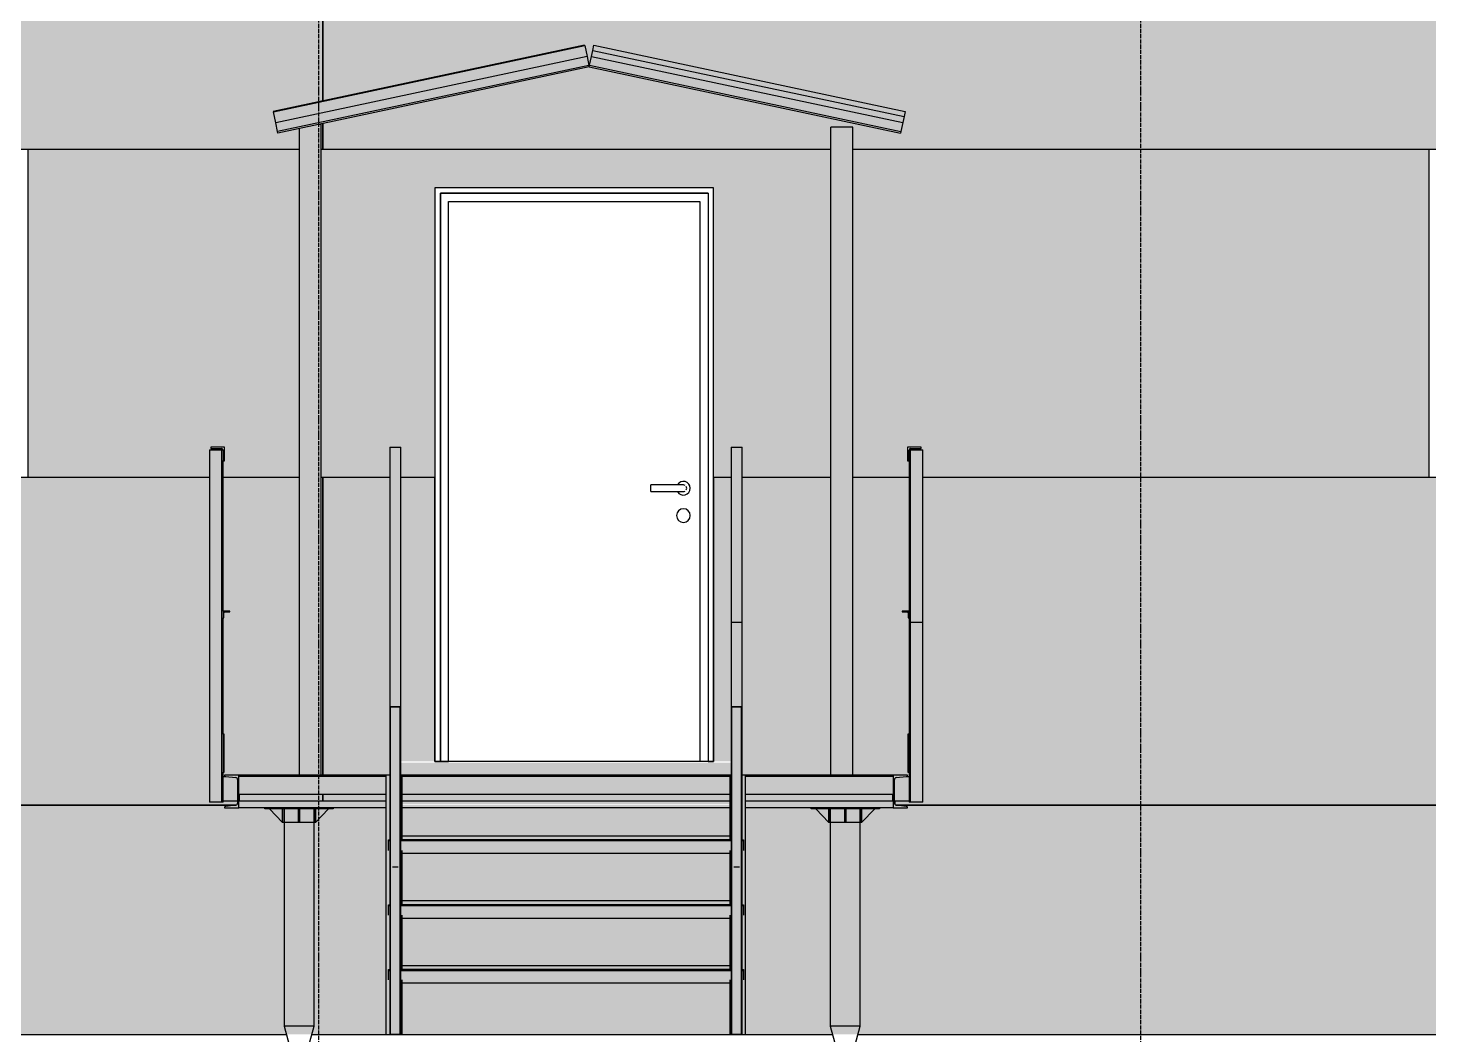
# Model space of a CAD drawing. Header units: millimetres. Extents: x 2162 to 93478, y -2737 to 52379.
# Drawn here: x 47127 to 52257, y 43686 to 47372 of the extents above; entities that cross this region are included whole.
import ezdxf

# ---------------------------------------------------------------- set-up
doc = ezdxf.new("R2010")
doc.units = ezdxf.units.MM
for name, pattern in [('Штрих 2 х 1 мм', [3, 2, -1]), ('Штрихпунктир 15 х 2 х 2 мм', [19, 15, -2, 0, -2]), ('Штрихпунктирная', [30, 25, -2.25, 0.5, -2.25])]:
    doc.linetypes.add(name, pattern=pattern)
doc.layers.add('Axes', color=40, linetype='Штрихпунктирная')
doc.layers.add('Door', color=7, linetype='Continuous', lineweight=18)
doc.layers.add('Wall', color=5, linetype='Continuous', lineweight=9)

msp = doc.modelspace()

# ---------------------------------------------------------------- hatches: boundary and pattern name
at = {"true_color": 0xecece7}
h = msp.add_hatch(color=254, dxfattribs=at)
h.dxf.hatch_style = 1
h.paths.add_polyline_path([(57150.1, 47867.6), (6124, 47867.6), (6124, 46927.6), (9899.9, 46927.6), (10799.9, 46927.6), (57150.1, 46927.6)])
at = {"true_color": 0x61993b}
h = msp.add_hatch(color=85, dxfattribs=at)
h.dxf.hatch_style = 1
h.paths.add_polyline_path([(48200.8, 47019.6), (48120.8, 47019.8), (48120.8, 44638.2), (48200.8, 44638)])
h = msp.add_hatch(color=85, dxfattribs=at)
h.dxf.hatch_style = 1
h.paths.add_polyline_path([(50147.1, 47029.8), (50067.1, 47029.9), (50067.1, 44637.8), (50147.1, 44637.6)])
at = {"true_color": 0xecece7}
h = msp.add_hatch(color=254, dxfattribs=at)
h.dxf.hatch_style = 1
h.paths.add_polyline_path([(50067.1, 46927.6), (48206.6, 46927.6), (48200.8, 46927.6), (48200.8, 45727.6), (48206.6, 45727.6), (48451.9, 45727.6), (48451.9, 45823.6), (48451.9, 45837.6), (48491.9, 45837.6), (48491.9, 45823.6), (48491.9, 45727.6), (48617.1, 45727.6), (48617.1, 46787.6), (49637.1, 46787.6), (49637.1, 45727.6), (49701.9, 45727.6), (49701.9, 45823.6), (49701.9, 45837.6), (49741.9, 45837.6), (49741.9, 45823.6), (49741.9, 45727.6), (50067.1, 45727.6)])
h.paths.add_polyline_path([(50067.1, 45727.6), (49741.9, 45727.6), (49741.9, 45823.6), (49741.9, 45837.6), (49701.9, 45837.6), (49701.9, 45823.6), (49701.9, 45727.6), (49637.1, 45727.6), (49637.1, 44687.6), (50067.1, 44687.6)])
h.paths.add_polyline_path([(51202.1, 46927.6), (50147.1, 46927.6), (50147.1, 44687.6), (51202.1, 44687.6)])
h.paths.add_polyline_path([(50328.1, 45237.6), (50353.1, 45237.6), (50353.1, 45789.4, -0.414214), (50351.3, 45787.6), (50348.1, 45787.6), (50348.1, 45837.6), (50398.1, 45837.6), (50398.1, 45834.4, -0.414214), (50396.3, 45832.6), (50358.6, 45832.6, 0.414214), (50353.1, 45827.1), (50353.1, 45789.4), (50353.1, 45237.6), (50353.1, 45212.6), (50350.1, 45212.6), (50350.1, 45231.1, 0.414214), (50346.6, 45234.6), (50328.1, 45234.6)], flags=16)
h.paths.add_polyline_path([(48617.1, 45727.6), (48491.9, 45727.6), (48491.9, 45823.6), (48491.9, 45837.6), (48451.9, 45837.6), (48451.9, 45823.6), (48451.9, 45727.6), (48206.6, 45727.6), (48206.6, 44687.6), (48617.1, 44687.6)])
h.paths.add_polyline_path([(48120.8, 46927.6), (47127.1, 46927.6), (47127.1, 45727.6), (46227.1, 45727.6), (45182.1, 45727.6), (45182.1, 44687.6), (48120.8, 44687.6)])
h.paths.add_polyline_path([(47847.6, 45234.6, 0.414214), (47844.1, 45231.1), (47844.1, 45212.6), (47841.1, 45212.6), (47841.1, 45237.6), (47841.1, 45789.4), (47841.1, 45827.1, 0.414214), (47835.6, 45832.6), (47796.1, 45832.6), (47796.1, 45837.6), (47846.1, 45837.6), (47846.1, 45787.6), (47841.1, 45787.6), (47841.1, 45237.6), (47866.1, 45237.6), (47866.1, 45234.6)], flags=16)
h = msp.add_hatch(color=254, dxfattribs=at)
h.dxf.hatch_style = 1
h.paths.add_polyline_path([(57150.1, 46927.6), (54226.6, 46927.6), (54212.1, 46927.6), (54212.1, 45727.6), (54226.6, 45727.6), (57150.1, 45727.6)])
h.paths.add_polyline_path([(54212.1, 46927.6), (53157.1, 46927.6), (53157.1, 45727.6), (54212.1, 45727.6)])
h.paths.add_polyline_path([(52257.1, 46927.6), (51202.1, 46927.6), (51202.1, 45727.6), (52257.1, 45727.6)])
h.paths.add_polyline_path([(46227.1, 46927.6), (45182.1, 46927.6), (45182.1, 45727.6), (46227.1, 45727.6)])
h = msp.add_hatch(color=254, dxfattribs=at)
h.dxf.hatch_style = 1
h.paths.add_polyline_path([(48120.8, 46927.6), (47127.1, 46927.6), (47127.1, 45727.6), (47791.1, 45727.6), (47791.1, 45827.6), (47792.9, 45827.6), (47797.9, 45832.6, -0.414214), (47796.1, 45834.4), (47796.1, 45837.6), (47846.1, 45837.6), (47846.1, 45787.6), (47845.5, 45727.6), (48120.8, 45727.6)])
h = msp.add_hatch(color=254, dxfattribs=at)
h.dxf.hatch_style = 1
h.paths.add_polyline_path([(51202.1, 46927.6), (50147.1, 46927.6), (50147.1, 45727.6), (50353.1, 45727.6), (50353.1, 45787.6), (50348.1, 45787.6), (50348.1, 45837.6), (50398.1, 45837.6), (50398.1, 45834.4, -0.414214), (50396.3, 45832.6), (50401.3, 45827.6), (50403.1, 45827.6), (50403.1, 45727.6), (51202.1, 45727.6)])
h.paths.add_polyline_path([(51202.1, 45727.6), (50403.1, 45727.6), (50403.1, 44687.6), (51202.1, 44687.6)])
h.paths.add_polyline_path([(51202.1, 44687.6), (50403.1, 44687.6), (50403.1, 44537.6), (50401.3, 44537.6), (50363.6, 44537.6), (50358.1, 44537.6), (50356.3, 44537.6), (50353.1, 44537.6), (50353.1, 44542.6), (50301.1, 44542.6), (50301.1, 44530.5, 0.35523), (50310.1, 44527.6), (51202.1, 44527.6)])
at = {"true_color": 0x9b9b9b}
h = msp.add_hatch(dxfattribs=at)
h.set_pattern_fill('ANGLE', color=253, scale=100)
h.set_pattern_definition([(0, (712840.5, 215630.3), (0, 698.5), [508, -190.5]), (90, (712840.5, 215630.3), (-698.5, 4e-14), [508, -190.5])])
h.paths.add_polyline_path([(48491.9, 45823.6), (48489.9, 45823.6), (48489.9, 45837.6), (48453.9, 45837.6), (48453.9, 45823.6), (48451.9, 45823.6), (48451.9, 44887.6), (48491.9, 44887.6)])
h.paths.add_polyline_path([(49739.9, 45837.6), (49703.9, 45837.6), (49703.9, 45823.6), (49701.9, 44887.6), (49741.9, 44887.6), (49741.9, 45823.6)])
h.paths.add_polyline_path([(47836.1, 45827.6), (47830.6, 45827.6), (47791.1, 45827.6), (47791.1, 44687.6), (47836.1, 44687.6)])
h.paths.add_polyline_path([(50403.1, 45827.6), (50401.3, 45827.6), (50363.6, 45827.6), (50358.1, 45827.6), (50358.1, 44687.6), (50403.1, 44687.6)])
at = {"true_color": 0x61993b}
h = msp.add_hatch(color=85, dxfattribs=at)
h.dxf.hatch_style = 1
h.paths.add_polyline_path([(47836.1, 45586.9), (47836.1, 45827.6), (47791.1, 45827.6), (47791.1, 44537.6), (47836.1, 44537.6)])
h.paths.add_polyline_path([(48489.9, 45837.6), (48453.9, 45837.6), (48453.9, 45582.8), (48451.9, 44527.3), (48491.9, 44527.3), (48491.9, 45582.8)])
h = msp.add_hatch(color=85, dxfattribs=at)
h.dxf.hatch_style = 1
h.paths.add_polyline_path([(49741.9, 45562.1), (49739.9, 45562.1), (49739.9, 45837.6), (49703.9, 45837.6), (49703.9, 45562.1), (49701.9, 44527.9), (49741.9, 44527.9)])
h.paths.add_polyline_path([(50403.1, 45566.1), (50403.1, 45827.6), (50358.1, 45827.6), (50358.1, 45566.1), (50358.1, 44537.6), (50403.1, 44537.6)])
at = {"true_color": 0xecece7}
h = msp.add_hatch(color=254, dxfattribs=at)
h.dxf.hatch_style = 1
h.paths.add_polyline_path([(47791.1, 45727.6), (47127.1, 45727.6), (46227.1, 45727.6), (45182.1, 45727.6), (45182.1, 44687.6), (47791.1, 44687.6)])
h.paths.add_polyline_path([(47791.1, 44687.6), (45182.1, 44687.6), (45182.1, 44527.6), (47889.5, 44527.6, 0.310096), (47894.3, 44534.6), (47894.3, 44542.6), (47841.1, 44542.6), (47841.1, 44537.6), (47837.9, 44537.6), (47836.1, 44537.6), (47830.6, 44537.6), (47792.9, 44537.6), (47791.1, 44537.6)])
h = msp.add_hatch(color=254, dxfattribs=at)
h.dxf.hatch_style = 1
h.paths.add_polyline_path([(54212.1, 45727.6), (53157.1, 45727.6), (52257.1, 45727.6), (51202.1, 45727.6), (51202.1, 44687.6), (54212.1, 44687.6)])
h.paths.add_polyline_path([(57150.1, 45727.6), (54226.6, 45727.6), (54226.6, 44687.6), (57150.1, 44687.6)])
h.paths.add_polyline_path([(57150.1, 44687.6), (54226.6, 44687.6), (54226.6, 44527.6), (57150.1, 44527.6)])
h.paths.add_polyline_path([(54212.1, 44687.6), (51202.1, 44687.6), (51202.1, 44527.6), (54212.1, 44527.6)])
h = msp.add_hatch(color=254, dxfattribs=at)
h.dxf.hatch_style = 1
h.paths.add_polyline_path([(48120.8, 44687.6), (47845.1, 44687.6), (47845.1, 44647.6), (47841.1, 44647.6), (47841.1, 44632.6), (47849.7, 44632.6), (47849.7, 44632.6, -0.379651), (47847.1, 44635.6), (47847.1, 44637.6), (47899.1, 44637.6), (47899.1, 44638), (48120.8, 44638)])
h.paths.add_polyline_path([(48451.9, 44687.6), (48206.6, 44687.6), (48206.6, 44638), (48451.9, 44638)])
h.paths.add_polyline_path([(47894.3, 44620.6, 0.379651), (47887.6, 44628.1), (47849.7, 44632.6), (47841.1, 44632.6), (47841.1, 44542.6), (47894.3, 44542.6)])
h.paths.add_polyline_path([(47841.1, 44647.6), (47841.1, 44687.6), (47836.1, 44687.6), (47836.1, 44537.6), (47837.9, 44537.6), (47841.1, 44537.6)])
h.paths.add_polyline_path([(47845.1, 44687.6), (47841.1, 44687.6), (47841.1, 44647.6), (47845.1, 44647.6)], flags=17)
at = {"true_color": 0x61993b}
h = msp.add_hatch(color=85, dxfattribs=at)
h.dxf.hatch_style = 1
h.paths.add_polyline_path([(49699.9, 44682.3), (48494, 44682.3), (48494, 44529.7), (49699.9, 44529.7)])
at = {"true_color": 0xecece7}
h = msp.add_hatch(color=254, dxfattribs=at)
h.dxf.hatch_style = 1
h.paths.add_polyline_path([(50353.1, 44632.6), (50344.4, 44632.6), (50306.5, 44628.1, 0.379651), (50299.9, 44620.6), (50299.9, 44542.6), (50353.1, 44542.6)])
h.paths.add_polyline_path([(50349.1, 44687.6), (50147.1, 44687.6), (50147.1, 44638), (50295.1, 44638), (50347.1, 44637.6), (50347.1, 44635.6, -0.379651), (50344.4, 44632.6), (50344.4, 44632.6), (50353.1, 44632.6), (50353.1, 44647.6), (50349.1, 44647.6)])
h.paths.add_polyline_path([(50067.1, 44687.6), (49741.9, 44687.6), (49741.9, 44638), (50067.1, 44638)])
at = {"true_color": 0x61993b}
h = msp.add_hatch(color=85, dxfattribs=at)
h.dxf.hatch_style = 1
h.paths.add_polyline_path([(48192.1, 44637.6), (47899.1, 44637.6), (47847.1, 44637.6), (47847.1, 44635.6, 0.379651), (47849.7, 44632.6), (47887.6, 44628.1, -0.379651), (47894.3, 44620.6), (47894.3, 44534.6, -0.379651), (47887.6, 44527.2), (47849.7, 44522.6, 0.379651), (47847.1, 44519.6), (47847.1, 44517.6), (47899.1, 44517.6), (48192.1, 44517.6)])
h.paths.add_polyline_path([(48438.9, 44633.1), (48192.1, 44633.1), (48192.1, 44567.6), (48438.9, 44567.6)])
h.paths.add_polyline_path([(48206.6, 44567.6), (48192.1, 44567.6), (48192.1, 44542.6), (48206.6, 44542.6)])
h.paths.add_polyline_path([(48438.9, 44567.6), (48206.6, 44567.6), (48206.6, 44542.6), (48438.9, 44542.6)])
h = msp.add_hatch(color=85, dxfattribs=at)
h.dxf.hatch_style = 1
h.paths.add_polyline_path([(48453.1, 44527.5), (48453.1, 44638.5), (48438.9, 44638.5), (48438.9, 44527.5)])
h = msp.add_hatch(color=85, dxfattribs=at)
h.dxf.hatch_style = 1
h.paths.add_polyline_path([(50295.1, 44636.5), (49742.8, 44636.5), (49742.8, 44565.5), (50295.1, 44565.5)])
h.paths.add_polyline_path([(50294.1, 44565.5), (49742.3, 44565.5), (49742.3, 44528), (50294.1, 44528)])
h = msp.add_hatch(color=85, dxfattribs=at)
h.dxf.hatch_style = 1
h.paths.add_polyline_path([(50344.4, 44632.6, 0.379651), (50347.1, 44635.6), (50347.1, 44637.6), (50295.1, 44637.6), (50295.1, 44635.8), (50295.1, 44635.1), (50295.1, 44517.6), (50347.1, 44517.6), (50347.1, 44519.6, 0.379651), (50344.4, 44522.6), (50306.5, 44527.2, -0.379651), (50299.9, 44534.6), (50299.9, 44620.6, -0.379651), (50306.5, 44628.1)])
h = msp.add_hatch(color=85, dxfattribs=at)
h.dxf.hatch_style = 1
h.paths.add_polyline_path([(48438.7, 44542), (48192, 44542), (48192, 44527.8), (48438.7, 44527.8)])
h = msp.add_hatch(color=85, dxfattribs=at)
h.dxf.hatch_style = 1
h.paths.add_polyline_path([(54212.1, 44527.6), (45182.1, 44527.6), (45182.1, 43687.6), (54212.1, 43687.6)])
h.paths.add_polyline_path([(57217.1, 44527.6), (54226.6, 44527.6), (54212.1, 44527.6), (54212.1, 43687.6), (57217.1, 43687.6)])
h.paths.add_polyline_path([(60342.1, 44527.6), (57217.1, 44527.6), (57217.1, 43687.6), (60342.1, 43687.6)])
h.paths.add_polyline_path([(60462.5, 44527.6), (60342.1, 44527.6), (60342.1, 43687.6), (60462.5, 43687.6)])
h.paths.add_polyline_path([(45182.1, 44527.6), (42186.6, 44527.6), (5937, 44527.6), (5937, 43687.6), (45182.1, 43687.6)])
at = {"layer": 'Wall', "true_color": 0x61993b}
h = msp.add_hatch(color=85, dxfattribs=at)
h.dxf.hatch_style = 1
h.paths.add_polyline_path([(49174.1, 47267.6), (49165.5, 47308.2), (48025.5, 47065.9), (48034.1, 47025.3)])
h.paths.add_polyline_path([(49180.9, 47235.8), (49174.1, 47267.6), (48034.1, 47025.3), (48040.9, 46993.5)])
h.paths.add_polyline_path([(49182.1, 47229.9), (49180.9, 47235.8), (48040.9, 46993.5), (48042.1, 46987.6)])
h = msp.add_hatch(color=85, dxfattribs=at)
h.dxf.hatch_style = 1
h.paths.add_polyline_path([(49190.3, 47268.3), (49183.5, 47236.3), (50323.5, 46994), (50330.3, 47026)])
h.paths.add_polyline_path([(49195, 47290.3), (49190.3, 47268.3), (50330.3, 47026), (50335, 47048)])
h.paths.add_polyline_path([(49199, 47309.2), (49195, 47290.6), (50335, 47048.3), (50339, 47066.8)])
h.paths.add_polyline_path([(49183.5, 47236.3), (49182.1, 47229.9), (50322.1, 46987.6), (50323.5, 46994)])

# ---------------------------------------------------------------- linework, layer by layer
for p, q in [((48206.6, 47105.4), (48206.6, 47867.6)), ((48206.6, 47867.6), (48206.6, 47105.4)), ((49165.3, 47309.2), (48025.3, 47066.8)), ((48025.5, 47065.9), (49165.5, 47308.2)), ((49165.5, 47308.2), (49174.1, 47267.6)), ((49195, 47290.6), (49199, 47309.2)), ((49199, 47309.2), (50339, 47066.8)), ((49174.1, 47267.6), (48034.1, 47025.3)), ((49174.1, 47267.6), (49180.9, 47235.8)), ((49183.5, 47236.3), (49190.3, 47268.3)), ((49190.3, 47268.3), (49195, 47290.3)), ((49190.3, 47268.3), (50330.3, 47026)), ((49195, 47290.3), (49195, 47290.6)), ((49195, 47290.6), (50335, 47048.3)), ((49195, 47290.3), (50335, 47048)), ((49180.9, 47235.8), (48040.9, 46993.5)), ((49182.1, 47229.9), (48042.1, 46987.6)), ((49180.9, 47235.8), (49182.1, 47229.9)), ((49182.1, 47229.9), (49183.5, 47236.3)), ((49182.1, 47229.9), (50322.1, 46987.6)), ((49183.5, 47236.3), (50323.5, 46994)), ((48034.1, 47025.3), (48025.5, 47065.9)), ((50335, 47048), (50330.3, 47026)), ((50339, 47066.8), (50335, 47048.3)), ((50335, 47048.3), (50335, 47048)), ((48040.9, 46993.5), (48034.1, 47025.3)), ((48042.1, 46987.6), (48040.9, 46993.5)), ((48120.8, 44637.6), (48120.8, 47004.3)), ((48200.8, 47019.2), (48190.5, 47019.2)), ((48200.8, 44637.6), (48200.8, 47019.2)), ((48206.6, 46927.6), (48206.6, 47022.6)), ((48206.6, 47022.6), (48206.6, 46927.6)), ((50067.1, 44637.6), (50067.1, 47010)), ((50147.1, 47010), (50067.1, 47010)), ((50147.1, 44637.6), (50147.1, 47010)), ((50323.5, 46994), (50322.1, 46987.6)), ((50330.3, 47026), (50323.5, 46994)), ((47127.1, 46927.6), (46227.1, 46927.6)), ((47127.1, 45727.6), (47127.1, 46927.6)), ((48120.8, 46927.6), (47127.1, 46927.6)), ((48120.8, 46927.6), (47127.1, 46927.6)), ((50067.1, 46927.6), (48200.8, 46927.6)), ((48206.6, 46927.6), (48200.8, 46927.6)), ((50067.1, 46927.6), (48206.6, 46927.6)), ((52257.1, 46927.6), (50147.1, 46927.6)), ((52257.1, 46927.6), (50147.1, 46927.6)), ((52257.1, 46927.6), (52257.1, 45727.6)), ((53157.1, 46927.6), (52257.1, 46927.6)), ((49637.1, 46787.6), (48617.1, 46787.6)), ((48617.1, 46787.6), (48617.1, 45727.6)), ((49637.1, 46787.6), (48617.1, 46787.6)), ((48617.1, 46787.6), (48617.1, 44687.6)), ((49637.1, 45727.6), (49637.1, 46787.6)), ((49637.1, 44687.6), (49637.1, 46787.6)), ((48637.1, 44687.6), (48637.1, 46767.6)), ((48637.1, 46767.6), (49617.1, 46767.6)), ((49617.1, 46767.6), (48637.1, 46767.6)), ((48637.1, 46767.6), (48637.1, 44687.6)), ((48667.1, 46737.6), (49587.1, 46737.6)), ((48667.1, 44687.6), (48667.1, 46737.6)), ((49587.1, 46737.6), (49587.1, 44687.6)), ((49617.1, 46767.6), (49617.1, 44687.6)), ((49617.1, 46767.6), (49617.1, 44687.6)), ((47791.1, 45827.6), (47792.9, 45827.6)), ((47836.1, 45827.6), (47837.9, 45827.6)), ((50358.1, 45827.6), (50363.6, 45827.6)), ((46227.1, 45727.6), (47127.1, 45727.6)), ((47127.1, 45727.6), (47791.3, 45727.6)), ((47127.1, 45727.6), (47791.3, 45727.6)), ((47841.1, 45727.6), (48120.8, 45727.6)), ((47841.1, 45727.6), (48120.8, 45727.6)), ((48200.8, 45727.6), (48451.9, 45727.6)), ((48200.8, 45727.6), (48206.6, 45727.6)), ((48206.6, 45727.6), (48206.6, 44638)), ((48206.6, 44638), (48206.6, 45727.6)), ((48206.6, 45727.6), (48451.9, 45727.6)), ((48491.9, 45727.6), (48617.1, 45727.6)), ((48491.9, 45727.6), (48617.1, 45727.6)), ((48617.1, 44687.6), (48617.1, 45727.6)), ((49637.1, 45727.6), (49701.9, 45727.6)), ((49637.1, 45727.6), (49701.9, 45727.6)), ((49637.1, 45727.6), (49637.1, 44687.6)), ((49741.9, 45727.6), (50067.1, 45727.6)), ((49741.9, 45727.6), (50067.1, 45727.6)), ((50147.1, 45727.6), (50353.1, 45727.6)), ((50147.1, 45727.6), (50353.1, 45727.6)), ((50402.8, 45727.6), (52257.1, 45727.6)), ((50402.8, 45727.6), (52257.1, 45727.6)), ((52257.1, 45727.6), (53157.1, 45727.6)), ((49507.1, 45699.6), (49407.1, 45699.6)), ((49407.1, 45687.6), (49407.1, 45699.6)), ((49407.1, 45675.6), (49407.1, 45687.6)), ((49407.1, 45675.6), (49507.1, 45675.6)), ((48491.9, 44887.6), (48451.9, 44887.6)), ((49741.9, 44887.6), (49701.9, 44887.6)), ((49637.1, 44687.6), (48617.1, 44687.6)), ((48617.1, 44687.6), (48637.1, 44687.6)), ((48637.1, 44687.6), (48667.1, 44687.6)), ((49617.1, 44687.6), (49587.1, 44687.6)), ((49617.1, 44687.6), (49637.1, 44687.6)), ((47899.1, 44635.1), (47899.1, 44635.8)), ((47836.1, 44537.6), (47830.6, 44537.6)), ((48206.6, 44567.6), (48206.6, 44542.6)), ((48206.6, 44542.6), (48206.6, 44567.6)), ((50358.1, 44537.6), (50356.3, 44537.6)), ((50403.1, 44537.6), (50401.3, 44537.6)), ((47889.4, 44527.6), (38884.7, 44527.6)), ((42186.6, 44527.6), (47889.4, 44527.6)), ((57150.1, 44527.6), (50304.7, 44527.6)), ((50304.7, 44527.6), (54226.6, 44527.6)), ((48481.9, 44299.8), (48461.9, 44299.8)), ((49731.9, 44299.8), (49711.9, 44299.8)), ((38765.4, 43687.6), (48073.7, 43687.6)), ((48165.4, 43687.6), (48438.9, 43687.6)), ((48496.9, 43687.6), (49696.9, 43687.6)), ((49754.9, 43687.6), (50073.7, 43687.6)), ((50165.4, 43687.6), (60462.5, 43687.6))]:
    msp.add_line(p, q)
at = {"color": 0}
for p, q in [((47791.1, 45827.6), (47791.1, 44537.6)), ((47792.9, 45827.6), (47830.6, 45827.6)), ((47846.1, 45837.6), (47796.1, 45837.6)), ((47796.1, 45837.6), (47796.1, 45834.4)), ((47797.9, 45832.6), (47835.6, 45832.6)), ((47830.6, 45827.6), (47836.1, 45827.6)), ((47836.1, 45827.6), (47836.1, 44537.6)), ((47837.9, 45827.6), (47841, 45827.6)), ((47841.1, 45827.1), (47841.1, 45789.4)), ((47846.1, 45787.6), (47846.1, 45837.6)), ((48451.9, 45837.6), (48491.9, 45837.6)), ((48451.9, 45837.6), (48451.9, 45823.6)), ((48451.9, 45823.6), (48451.9, 44887.6)), ((48491.9, 45823.6), (48491.9, 45837.6)), ((48491.9, 44887.6), (48491.9, 45823.6)), ((49701.9, 45837.6), (49741.9, 45837.6)), ((49701.9, 45837.6), (49701.9, 45823.6)), ((49701.9, 45823.6), (49701.9, 44887.6)), ((49741.9, 45823.6), (49741.9, 45837.6)), ((49741.9, 44887.6), (49741.9, 45823.6)), ((50348.1, 45837.6), (50348.1, 45787.6)), ((50398.1, 45837.6), (50348.1, 45837.6)), ((50353.1, 45827.6), (50356.3, 45827.6)), ((50353.1, 45789.4), (50353.1, 45827.1)), ((50356.3, 45827.6), (50358.1, 45827.6)), ((50358.1, 44537.6), (50358.1, 45827.6)), ((50358.6, 45832.6), (50396.3, 45832.6)), ((50363.6, 45827.6), (50401.3, 45827.6)), ((50398.1, 45834.4), (50398.1, 45837.6)), ((50401.3, 45827.6), (50403.1, 45827.6)), ((50403.1, 44537.6), (50403.1, 45827.6)), ((47841.1, 45237.6), (47841.1, 45789.4)), ((47842.9, 45787.6), (47846.1, 45787.6)), ((50348.1, 45787.6), (50351.3, 45787.6)), ((50353.1, 45789.4), (50353.1, 45237.6)), ((47841.1, 45237.6), (47841.1, 45212.6)), ((47866.1, 45237.6), (47841.1, 45237.6)), ((47841.1, 45212.6), (47842.9, 45212.6)), ((47841.1, 44787.6), (47841.1, 45212.6)), ((47844.1, 45213.8), (47844.1, 45231.1)), ((47847.6, 45234.6), (47864.9, 45234.6)), ((47866.1, 45235.8), (47866.1, 45237.6)), ((50353.1, 45237.6), (50328.1, 45237.6)), ((50328.1, 45237.6), (50328.1, 45235.8)), ((50329.3, 45234.6), (50346.6, 45234.6)), ((50350.1, 45231.1), (50350.1, 45213.8)), ((50351.3, 45212.6), (50353.1, 45212.6)), ((50353.1, 45212.6), (50353.1, 45237.6)), ((50353.1, 45212.6), (50353.1, 44787.6)), ((48451.9, 44887.6), (48491.9, 44887.6)), ((48451.9, 44887.6), (48451.9, 43687.6)), ((48491.9, 43687.6), (48491.9, 44887.6)), ((49701.9, 44887.6), (49741.9, 44887.6)), ((49701.9, 44887.6), (49701.9, 43687.6)), ((49741.9, 43687.6), (49741.9, 44887.6)), ((47845.1, 44787.6), (47841.1, 44787.6)), ((47841.1, 44787.6), (47841.1, 44647.6)), ((47845.1, 44647.6), (47845.1, 44787.6)), ((50353.1, 44787.6), (50349.1, 44787.6)), ((50349.1, 44787.6), (50349.1, 44647.6)), ((50353.1, 44647.6), (50353.1, 44787.6)), ((47841.1, 44647.6), (47845.1, 44647.6)), ((47841.1, 44537.6), (47841.1, 44647.6)), ((47841.1, 44632.6), (47849.7, 44632.6)), ((47899.1, 44637.6), (47847.1, 44637.6)), ((47847.1, 44637.6), (47847.1, 44635.6)), ((47849.7, 44632.6), (47887.6, 44628.1)), ((47899.1, 44638), (48451.9, 44638)), ((47899.1, 44635.8), (47899.1, 44637.6)), ((47899.1, 44637.6), (48438.9, 44637.6)), ((47899.1, 44517.6), (47899.1, 44637.6)), ((47899.1, 44633.1), (48438.9, 44633.1)), ((48438.9, 43687.6), (48438.9, 44637.6)), ((48451.9, 44637.6), (48438.9, 44637.6)), ((48491.9, 44638), (49701.9, 44638)), ((48496.9, 44637.6), (48491.9, 44637.6)), ((48496.9, 44415.1), (48496.9, 44637.6)), ((48496.9, 44637.6), (49696.9, 44637.6)), ((48496.9, 44633.1), (49696.9, 44633.1)), ((49696.9, 44637.6), (49696.9, 44415.1)), ((49701.9, 44637.6), (49696.9, 44637.6)), ((49741.9, 44638), (50295.1, 44638)), ((49754.9, 44637.6), (49741.9, 44637.6)), ((49754.9, 43687.6), (49754.9, 44637.6)), ((49754.9, 44637.6), (50295.1, 44637.6)), ((49754.9, 44633.1), (50295.1, 44633.1)), ((50295.1, 44637.6), (50295.1, 44635.8)), ((50295.1, 44637.6), (50295.1, 44517.6)), ((50347.1, 44637.6), (50295.1, 44637.6)), ((50295.1, 44635.8), (50295.1, 44635.1)), ((50306.5, 44628.1), (50344.4, 44632.6)), ((50344.4, 44632.6), (50353.1, 44632.6)), ((50347.1, 44635.6), (50347.1, 44637.6)), ((50349.1, 44647.6), (50353.1, 44647.6)), ((50353.1, 44647.6), (50353.1, 44537.6)), ((47894.3, 44620.6), (47894.3, 44534.6)), ((50299.9, 44534.6), (50299.9, 44620.6)), ((47792.9, 44537.6), (47791.1, 44537.6)), ((47830.6, 44537.6), (47792.9, 44537.6)), ((47837.9, 44537.6), (47836.1, 44537.6)), ((47841.1, 44537.6), (47837.9, 44537.6)), ((47841.1, 44542.6), (47894.3, 44542.6)), ((47899.1, 44567.6), (48438.9, 44567.6)), ((47899.1, 44542.6), (48438.9, 44542.6)), ((47900.1, 44567.7), (47900.1, 44542.6)), ((48496.9, 44567.6), (49696.9, 44567.6)), ((48496.9, 44542.6), (49696.9, 44542.6)), ((49754.9, 44567.6), (50295.1, 44567.6)), ((49754.9, 44542.6), (50295.1, 44542.6)), ((50294.1, 44542.6), (50294.1, 44567.7)), ((50299.9, 44542.6), (50353.1, 44542.6)), ((50301.1, 44542.6), (50301.1, 44530.6)), ((50356.3, 44537.6), (50353.1, 44537.6)), ((50363.6, 44537.6), (50358.1, 44537.6)), ((50401.3, 44537.6), (50363.6, 44537.6)), ((47847.1, 44519.6), (47847.1, 44517.6)), ((47847.1, 44517.6), (47899.1, 44517.6)), ((47887.6, 44527.2), (47849.7, 44522.6)), ((48438.9, 44517.6), (47899.1, 44517.6)), ((47994.5, 44513.6), (47994.5, 44517.6)), ((48244.5, 44513.6), (47994.5, 44513.6)), ((48011.4, 44513.6), (48059.5, 44463.6)), ((48059.5, 44463.6), (48059.5, 44513.6)), ((48059.5, 44513.6), (48059.5, 44463.6)), ((48064.5, 44513.6), (48064.5, 43717.6)), ((48117.5, 44463.7), (48117.5, 44513.6)), ((48121.5, 44513.6), (48121.5, 44463.7)), ((48174.5, 43717.6), (48174.5, 44513.6)), ((48179.5, 44513.6), (48179.5, 44463.6)), ((48179.5, 44463.6), (48227.7, 44513.6)), ((48179.5, 44463.6), (48179.5, 44513.6)), ((48244.5, 44517.6), (48244.5, 44513.6)), ((49696.9, 44517.6), (48496.9, 44517.6)), ((50295.1, 44517.6), (49754.9, 44517.6)), ((49994.5, 44513.6), (49994.5, 44517.6)), ((50244.5, 44513.6), (49994.5, 44513.6)), ((50011.4, 44513.6), (50059.5, 44463.6)), ((50059.5, 44463.6), (50059.5, 44513.6)), ((50059.5, 44513.6), (50059.5, 44463.6)), ((50064.5, 44513.6), (50064.5, 43717.6)), ((50117.5, 44463.7), (50117.5, 44513.6)), ((50121.5, 44513.6), (50121.5, 44463.7)), ((50174.5, 43717.6), (50174.5, 44513.6)), ((50179.5, 44513.6), (50179.5, 44463.6)), ((50179.5, 44463.6), (50227.7, 44513.6)), ((50179.5, 44463.6), (50179.5, 44513.6)), ((50244.5, 44517.6), (50244.5, 44513.6)), ((50295.1, 44517.6), (50347.1, 44517.6)), ((50344.4, 44522.6), (50306.5, 44527.2)), ((50347.1, 44517.6), (50347.1, 44519.6)), ((48119.5, 44463.6), (48059.5, 44463.6)), ((48121.5, 44463.7), (48117.5, 44463.7)), ((48179.5, 44463.6), (48119.5, 44463.6)), ((50119.5, 44463.6), (50059.5, 44463.6)), ((50121.5, 44463.7), (50117.5, 44463.7)), ((50179.5, 44463.6), (50119.5, 44463.6)), ((48446.9, 44361.6), (48446.9, 44400.1)), ((48446.9, 44400.1), (48451.9, 44400.1)), ((48491.9, 44400.1), (49701.9, 44400.1)), ((48496.9, 44400.1), (48496.9, 44415.1)), ((48496.9, 44415.1), (49696.9, 44415.1)), ((49696.9, 44400.1), (48496.9, 44400.1)), ((49696.9, 44415.1), (49696.9, 44400.1)), ((49741.9, 44400.1), (49746.9, 44400.1)), ((49746.9, 44400.1), (49746.9, 44361.6)), ((48496.9, 44177.6), (48496.9, 44361.6)), ((49696.9, 44350.1), (48496.9, 44350.1)), ((49696.9, 44361.6), (49696.9, 44177.6)), ((48496.9, 44162.6), (48496.9, 44177.6)), ((48496.9, 44177.6), (49696.9, 44177.6)), ((49696.9, 44177.6), (49696.9, 44162.6)), ((48446.9, 44124.8), (48446.9, 44162.6)), ((48446.9, 44162.6), (48451.9, 44162.6)), ((48491.9, 44162.6), (49701.9, 44162.6)), ((49696.9, 44162.6), (48496.9, 44162.6)), ((48496.9, 43940.1), (48496.9, 44124.8)), ((49696.9, 44124.8), (49696.9, 43940.1)), ((49741.9, 44162.6), (49746.9, 44162.6)), ((49746.9, 44162.6), (49746.9, 44124.8)), ((49696.9, 44112.6), (48496.9, 44112.6)), ((48446.9, 43887.3), (48446.9, 43925.1)), ((48446.9, 43925.1), (48451.9, 43925.1)), ((48491.9, 43925.1), (49701.9, 43925.1)), ((48496.9, 43925.1), (48496.9, 43940.1)), ((48496.9, 43940.1), (49696.9, 43940.1)), ((49696.9, 43925.1), (48496.9, 43925.1)), ((49696.9, 43940.1), (49696.9, 43925.1)), ((49741.9, 43925.1), (49746.9, 43925.1)), ((49746.9, 43925.1), (49746.9, 43887.3)), ((48496.9, 43687.6), (48496.9, 43887.3)), ((49696.9, 43875.1), (48496.9, 43875.1)), ((49696.9, 43887.3), (49696.9, 43687.6)), ((48064.5, 43717.6), (48117.6, 43524.5)), ((48065.9, 43717.6), (48064.5, 43717.6)), ((48065.6, 43717.6), (48064.5, 43717.6)), ((48074.3, 43717.6), (48066.4, 43717.6)), ((48077.8, 43717.6), (48073.9, 43717.6)), ((48094.5, 43717.6), (48077.7, 43717.6)), ((48097.8, 43717.6), (48095.7, 43717.6)), ((48119.5, 43717.6), (48097.7, 43717.6)), ((48141.3, 43717.6), (48119.5, 43717.6)), ((48121.4, 43524.5), (48174.5, 43717.6)), ((48143.4, 43717.6), (48141.3, 43717.6)), ((48161.3, 43717.6), (48144.6, 43717.6)), ((48162.5, 43717.6), (48161.3, 43717.6)), ((48172.7, 43717.6), (48162.9, 43717.6)), ((48174.5, 43717.6), (48173.5, 43717.6)), ((50064.5, 43717.6), (50117.6, 43524.5)), ((50065.9, 43717.6), (50064.5, 43717.6)), ((50065.6, 43717.6), (50064.5, 43717.6)), ((50075.2, 43717.6), (50066.4, 43717.6)), ((50077.8, 43717.6), (50076.5, 43717.6)), ((50094.5, 43717.6), (50077.7, 43717.6)), ((50097.8, 43717.6), (50095.7, 43717.6)), ((50119.5, 43717.6), (50097.7, 43717.6)), ((50141.3, 43717.6), (50119.5, 43717.6)), ((50121.4, 43524.5), (50174.5, 43717.6)), ((50143.4, 43717.6), (50141.3, 43717.6)), ((50161.3, 43717.6), (50144.6, 43717.6)), ((50162.5, 43717.6), (50161.3, 43717.6)), ((50172.7, 43717.6), (50162.9, 43717.6)), ((50174.5, 43717.6), (50173.5, 43717.6)), ((48438.9, 43687.6), (48496.9, 43687.6)), ((48491.9, 43687.6), (48451.9, 43687.6)), ((49696.9, 43687.6), (49754.9, 43687.6)), ((49741.9, 43687.6), (49701.9, 43687.6))]:
    msp.add_line(p, q, dxfattribs=at)
at = {"linetype": 'Штрих 2 х 1 мм'}
for p, q in [((48453.9, 43687.6), (48453.9, 44887.6)), ((48489.9, 43687.6), (48489.9, 44887.6)), ((49703.9, 43687.6), (49703.9, 44887.6)), ((49739.9, 43687.6), (49739.9, 44887.6)), ((48451.9, 44396.1), (48446.9, 44396.1)), ((49701.9, 44396.1), (48491.9, 44396.1)), ((49746.9, 44396.1), (49741.9, 44396.1)), ((48451.9, 44158.6), (48446.9, 44158.6)), ((49701.9, 44158.6), (48491.9, 44158.6)), ((49746.9, 44158.6), (49741.9, 44158.6)), ((48451.9, 43921.1), (48446.9, 43921.1)), ((49701.9, 43921.1), (48491.9, 43921.1)), ((49746.9, 43921.1), (49741.9, 43921.1))]:
    msp.add_line(p, q, dxfattribs=at)
at = {"flags": 128}
for points in [[(49527.1, 45699.6), (49527, 45699.6), (49527, 45699.6), (49526.9, 45699.6), (49526.8, 45699.6), (49526.7, 45699.6), (49526.5, 45699.6), (49526.3, 45699.6), (49526, 45699.6), (49525.8, 45699.6), (49525.5, 45699.6), (49525.1, 45699.6), (49524.8, 45699.6), (49524.4, 45699.6), (49524, 45699.6), (49523.6, 45699.6), (49523.1, 45699.6), (49522.6, 45699.6), (49522.1, 45699.6), (49521.6, 45699.6), (49521, 45699.6), (49520.4, 45699.6), (49519.8, 45699.6), (49519.2, 45699.6), (49518.5, 45699.6), (49517.9, 45699.6), (49517.2, 45699.6), (49516.5, 45699.6), (49515.8, 45699.6), (49515, 45699.6), (49514.3, 45699.6), (49513.5, 45699.6), (49512.8, 45699.6), (49512, 45699.6), (49511.2, 45699.6), (49510.5, 45699.6), (49509.7, 45699.6), (49508.9, 45699.6), (49508.1, 45699.6), (49507.3, 45699.6), (49507.1, 45699.6)], [(49507.1, 45675.6), (49507.9, 45675.6), (49508.7, 45675.6), (49509.4, 45675.6), (49510.2, 45675.6), (49511, 45675.6), (49511.8, 45675.6), (49512.6, 45675.6), (49513.3, 45675.6), (49514.1, 45675.6), (49514.8, 45675.6), (49515.6, 45675.6), (49516.3, 45675.6), (49517, 45675.6), (49517.7, 45675.6), (49518.3, 45675.6), (49519, 45675.6), (49519.6, 45675.6), (49520.2, 45675.6), (49520.8, 45675.6), (49521.4, 45675.6), (49521.9, 45675.6), (49522.5, 45675.6), (49523, 45675.6), (49523.4, 45675.6), (49523.9, 45675.6), (49524.3, 45675.6), (49524.7, 45675.6), (49525.1, 45675.6), (49525.4, 45675.6), (49525.7, 45675.6), (49526, 45675.6), (49526.2, 45675.6), (49526.4, 45675.6), (49526.6, 45675.6), (49526.8, 45675.6), (49526.9, 45675.6), (49527, 45675.6), (49527, 45675.6), (49527.1, 45675.6)]]:
    msp.add_lwpolyline(points, dxfattribs=at)
at = {"color": 0}
for centre, radius, start, end in [((47797.9, 45834.4), 1.8, 180, 270), ((47835.6, 45827.1), 5.5, 0, 90), ((50358.6, 45827.1), 5.5, 90, 180), ((50396.3, 45834.4), 1.8, 270, 0), ((47842.9, 45789.4), 1.8, 180, 270), ((50351.3, 45789.4), 1.8, 270, 0), ((47842.9, 45213.8), 1.2, 270, 0), ((47847.6, 45231.1), 3.5, 90, 180), ((47864.9, 45235.8), 1.2, 270, 0), ((50329.3, 45235.8), 1.2, 180, 270), ((50346.6, 45231.1), 3.5, 0, 90), ((50351.3, 45213.8), 1.2, 180, 270), ((47850.1, 44635.6), 3, 180, 263.1572), ((50344.1, 44635.6), 3, 276.8428, 0), ((47886.8, 44620.6), 7.5, 0, 83.1572), ((50307.4, 44620.6), 7.5, 96.8428, 180), ((47886.8, 44534.6), 7.5, 276.8428, 0), ((50307.4, 44534.6), 7.5, 180, 263.1572), ((47850.1, 44519.6), 3, 96.8428, 180), ((50344.1, 44519.6), 3, 0, 83.1572)]:
    msp.add_arc(centre, radius, start, end, dxfattribs=at)
for centre, radius, start, end in [((49527.1, 45687.6), 25, 0, 150), ((49527.1, 45687.6), 25, 210, 0), ((49527.1, 45687.6), 12, 60, 90), ((49527.1, 45687.6), 12, 270, 300), ((49527.1, 45687.6), 12, 0, 30), ((49527.1, 45687.6), 12, 330, 0), ((49527.1, 45587.6), 25, 0, 180), ((49527.1, 45587.6), 25, 180, 0)]:
    msp.add_arc(centre, radius, start, end)
at = {"layer": 'Axes', "linetype": 'Штрихпунктир 15 х 2 х 2 мм'}
for p, q in [((48192.1, 41318.4), (48192.1, 50015)), ((51202.1, 41318.4), (51202.1, 50015))]:
    msp.add_line(p, q, dxfattribs=at)
at = {"layer": 'Door'}
for p, q in [((48667.1, 46737.6), (48667.1, 44687.6)), ((49587.1, 46737.6), (48667.1, 46737.6)), ((49587.1, 44687.6), (49587.1, 46737.6)), ((48667.1, 44687.6), (49587.1, 44687.6))]:
    msp.add_line(p, q, dxfattribs=at)

doc.saveas('drawing.dxf')
